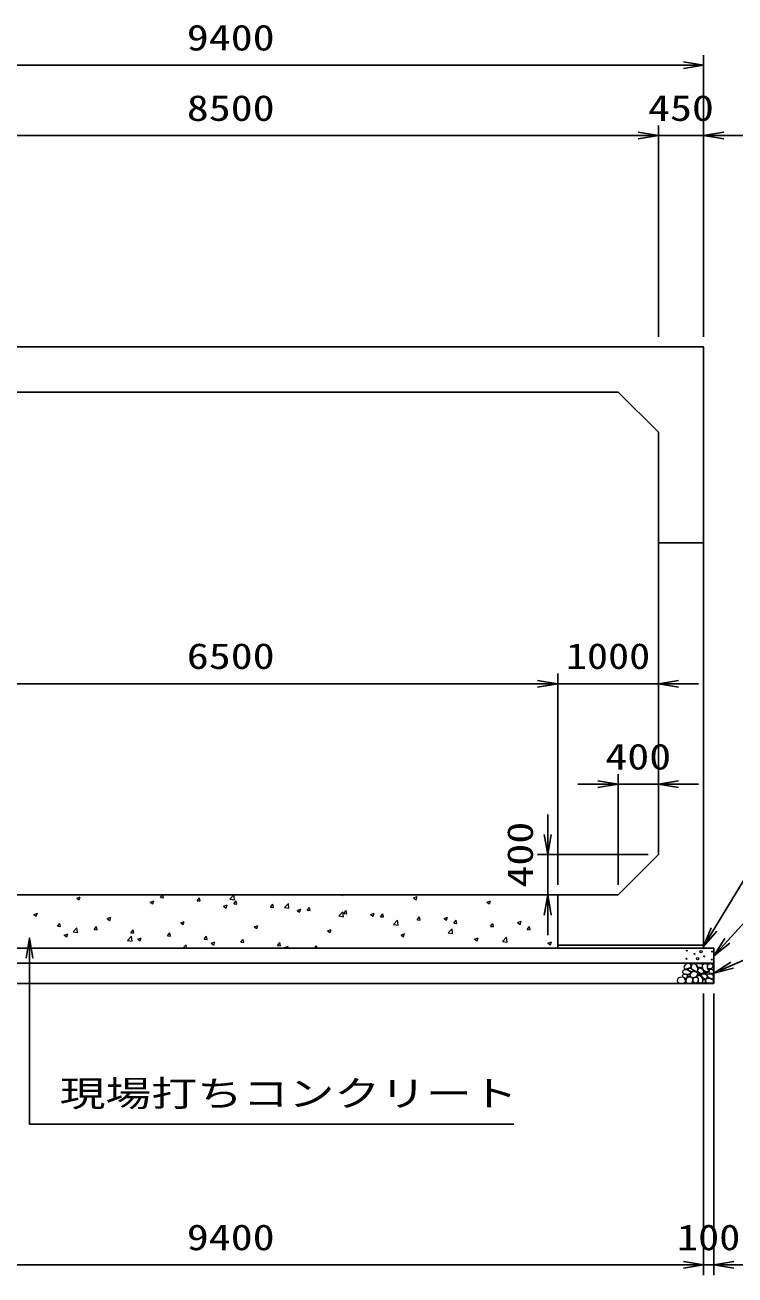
# Model space of a CAD drawing. Units: millimetres at full size. Extents: x 0 to 84100, y 0 to 59400.
# Drawn here: x 14006 to 21061, y 30170 to 42600 of the extents above; entities that cross this region are included whole.
import ezdxf
from ezdxf.enums import TextEntityAlignment as Align

# ---------------------------------------------------------------- set-up
doc = ezdxf.new("R2010")
doc.units = ezdxf.units.MM
for name, color, linetype, lineweight in [('D-DCR-HCHn', 4, 'Continuous', 9), ('D-STR-DIM', 7, 'Continuous', 25), ('D-STR-STRn', 1, 'Continuous', 25), ('D-STR-TXT', 7, 'Continuous', 25)]:
    doc.layers.add(name, color=color, linetype=linetype, lineweight=lineweight)
doc.styles.add('ＭＳ ゴシック', font='')
doc.styles.get('ＭＳ ゴシック').set_extended_font_data('MS Gothic')

# ---------------------------------------------------------------- blocks, each defined once
blk = doc.blocks.new('open_arrow')
at = {"color": 0, "linetype": 'Continuous', "lineweight": -2}
blk.add_lwpolyline([(7.5, 1.25), (0, 0), (7.5, -1.25)], dxfattribs=at)

msp = doc.modelspace()

# ---------------------------------------------------------------- linework, layer by layer
at = {"layer": 'D-DCR-HCHn'}
for p, q in [((15350.766, 33924.118), (15372.484, 33950)), ((15381.421, 33921.34), (15376.134, 33950)), ((16041.619, 33908.345), (16081.186, 33949.583)), ((16086.81, 33901.262), (16081.197, 33949.507)), ((17150.826, 33950), (17161.739, 33942.639)), ((17161.771, 33942.641), (17164.241, 33950)), ((14519.379, 33917.976), (14554.949, 33931.63)), ((14519.453, 33917.892), (14544.722, 33900.848)), ((14544.754, 33900.849), (14555.054, 33931.547)), ((15249.442, 33877.291), (15285.011, 33890.945)), ((15249.514, 33877.207), (15274.783, 33860.163)), ((15274.815, 33860.164), (15285.116, 33890.862)), ((15350.807, 33924.086), (15381.171, 33921.429)), ((15715.136, 33892.24), (15739.626, 33921.427)), ((15715.175, 33892.208), (15745.539, 33889.551)), ((15745.789, 33889.459), (15739.915, 33921.302)), ((15979.505, 33836.606), (16015.074, 33850.26)), ((15979.576, 33836.522), (16004.845, 33819.478)), ((16004.877, 33819.48), (16015.177, 33850.178)), ((16041.677, 33908.239), (16086.857, 33901.232)), ((16079.505, 33860.362), (16103.995, 33889.548)), ((16079.544, 33860.33), (16109.908, 33857.673)), ((16110.156, 33857.578), (16104.283, 33889.421)), ((16443.874, 33828.484), (16468.365, 33857.67)), ((16443.912, 33828.451), (16474.276, 33825.795)), ((16474.524, 33825.698), (16468.65, 33857.541)), ((16583.777, 33824.26), (16623.344, 33865.498)), ((16583.836, 33824.154), (16629.015, 33817.147)), ((16628.968, 33817.178), (16623.355, 33865.422)), ((16808.244, 33796.606), (16832.734, 33825.792)), ((16838.892, 33793.817), (16833.018, 33825.66)), ((17866.463, 33919.081), (17902.033, 33932.735)), ((17866.532, 33918.998), (17891.801, 33901.954)), ((17891.833, 33901.957), (17902.133, 33932.655)), ((18596.526, 33878.396), (18632.095, 33892.05)), ((18596.593, 33878.313), (18621.863, 33861.269)), ((18621.895, 33861.272), (18632.195, 33891.97)), ((14092.546, 33754.131), (14128.116, 33767.784)), ((14092.62, 33754.046), (14117.889, 33737.002)), ((14117.921, 33737.003), (14128.221, 33767.701)), ((14822.609, 33713.445), (14858.179, 33727.099)), ((14822.681, 33713.361), (14847.95, 33696.317)), ((14847.982, 33696.319), (14858.283, 33727.017)), ((15552.672, 33672.76), (15588.241, 33686.414)), ((15578.044, 33655.634), (15588.344, 33686.332)), ((16709.568, 33795.921), (16745.137, 33809.575)), ((16709.637, 33795.837), (16734.906, 33778.793)), ((16734.939, 33778.795), (16745.239, 33809.493)), ((16808.28, 33796.573), (16838.644, 33793.917)), ((17125.935, 33740.176), (17165.503, 33781.413)), ((17125.994, 33740.068), (17171.174, 33733.061)), ((17171.126, 33733.093), (17165.513, 33781.338)), ((17172.613, 33764.728), (17197.103, 33793.914)), ((17172.648, 33764.695), (17203.012, 33762.039)), ((17203.259, 33761.937), (17197.386, 33793.78)), ((17439.63, 33755.236), (17475.2, 33768.889)), ((17439.699, 33755.152), (17464.968, 33738.108)), ((17465, 33738.111), (17475.3, 33768.809)), ((17536.982, 33732.849), (17561.473, 33762.036)), ((17537.016, 33732.817), (17567.38, 33730.161)), ((17567.627, 33730.056), (17561.753, 33761.899)), ((17668.093, 33656.091), (17707.661, 33697.329)), ((17713.284, 33649.008), (17707.672, 33697.253)), ((17901.352, 33700.971), (17925.842, 33730.158)), ((17901.384, 33700.939), (17931.748, 33698.283)), ((17931.995, 33698.176), (17926.121, 33730.018)), ((18169.693, 33714.55), (18205.262, 33728.204)), ((18169.761, 33714.468), (18195.03, 33697.423)), ((18195.062, 33697.426), (18205.362, 33728.124)), ((18265.721, 33669.093), (18290.211, 33698.279)), ((18296.362, 33666.295), (18290.489, 33698.138)), ((18899.756, 33673.865), (18935.325, 33687.519)), ((18925.123, 33656.742), (18935.424, 33687.44)), ((14328.145, 33637.639), (14352.635, 33666.826)), ((14328.188, 33637.607), (14358.552, 33634.95)), ((14358.801, 33634.867), (14352.927, 33666.71)), ((14395.776, 33549.6), (14431.346, 33563.253)), ((14421.149, 33532.473), (14431.45, 33563.171)), ((14482.495, 33581.662), (14522.062, 33622.9)), ((14482.552, 33581.56), (14527.732, 33574.553)), ((14527.685, 33574.58), (14522.072, 33622.825)), ((14692.515, 33605.761), (14717.005, 33634.947)), ((14692.557, 33605.729), (14722.921, 33603.072)), ((14723.168, 33602.987), (14717.295, 33634.83)), ((15056.884, 33573.883), (15081.374, 33603.069)), ((15056.925, 33573.851), (15087.289, 33571.194)), ((15087.536, 33571.106), (15081.662, 33602.949)), ((15421.253, 33542.005), (15445.743, 33571.191)), ((15451.904, 33539.226), (15446.03, 33571.068)), ((15552.743, 33672.677), (15578.012, 33655.632)), ((16282.735, 33632.075), (16318.304, 33645.729)), ((16282.805, 33631.992), (16308.074, 33614.948)), ((16308.106, 33614.95), (16318.406, 33645.648)), ((17012.797, 33591.39), (17048.367, 33605.044)), ((17012.866, 33591.307), (17038.135, 33574.263)), ((17038.167, 33574.265), (17048.467, 33604.963)), ((17668.152, 33655.983), (17713.332, 33648.976)), ((17742.86, 33550.705), (17778.429, 33564.358)), ((17768.229, 33533.581), (17778.529, 33564.279)), ((18210.251, 33572.006), (18249.819, 33613.244)), ((18210.31, 33571.897), (18255.49, 33564.89)), ((18255.442, 33564.924), (18249.83, 33613.169)), ((18265.753, 33669.061), (18296.117, 33666.405)), ((18630.09, 33637.215), (18654.581, 33666.401)), ((18630.121, 33637.183), (18660.485, 33634.526)), ((18660.73, 33634.414), (18654.857, 33666.257)), ((18899.822, 33673.783), (18925.091, 33656.738)), ((18994.46, 33605.337), (19018.95, 33634.523)), ((18994.489, 33605.305), (19024.853, 33602.648)), ((19025.098, 33602.534), (19019.224, 33634.377)), ((14395.848, 33549.516), (14421.118, 33532.472)), ((15024.653, 33497.577), (15064.22, 33538.815)), ((15024.71, 33497.475), (15069.89, 33490.468)), ((15069.843, 33490.496), (15064.23, 33538.74)), ((15125.839, 33508.914), (15161.408, 33522.568)), ((15125.91, 33508.831), (15151.179, 33491.787)), ((15151.211, 33491.788), (15161.511, 33522.486)), ((15421.293, 33541.972), (15451.657, 33539.316)), ((15573.054, 33420), (15606.378, 33454.73)), ((15610.42, 33420), (15606.389, 33454.656)), ((15785.623, 33510.127), (15810.113, 33539.313)), ((15785.661, 33510.094), (15816.025, 33507.438)), ((15816.271, 33507.345), (15810.398, 33539.188)), ((15855.902, 33468.229), (15891.471, 33481.883)), ((15855.972, 33468.146), (15881.241, 33451.102)), ((15881.273, 33451.104), (15891.573, 33481.802)), ((16149.992, 33478.248), (16174.482, 33507.435)), ((16150.029, 33478.216), (16180.393, 33475.56)), ((16180.639, 33475.464), (16174.765, 33507.307)), ((16514.361, 33446.37), (16538.851, 33475.557)), ((16514.397, 33446.338), (16544.761, 33443.682)), ((16545.007, 33443.584), (16539.133, 33475.427)), ((16585.964, 33427.544), (16621.534, 33441.198)), ((16614.549, 33420), (16621.634, 33441.117)), ((16883.352, 33420), (16903.221, 33443.678)), ((16907.844, 33420), (16903.501, 33443.546)), ((17742.928, 33550.622), (17768.197, 33533.578)), ((18472.923, 33510.019), (18508.492, 33523.673)), ((18472.989, 33509.937), (18498.258, 33492.893)), ((18498.29, 33492.896), (18508.591, 33523.594)), ((18752.409, 33487.922), (18791.977, 33529.159)), ((18752.468, 33487.812), (18797.648, 33480.805)), ((18797.6, 33480.839), (18791.988, 33529.084)), ((19202.985, 33469.334), (19238.555, 33482.988)), ((19203.051, 33469.252), (19228.32, 33452.208)), ((19228.352, 33452.212), (19238.652, 33482.91)), ((16586.033, 33427.461), (16597.095, 33420))]:
    msp.add_line(p, q, dxfattribs=at)
for points in [[(20556.628, 33161.832), (20551.312, 33166.874), (20544.524, 33175.68), (20542.855, 33183.275), (20546.856, 33197.685), (20560.912, 33208.67), (20581.093, 33207.89), (20608.302, 33193.001), (20617.914, 33180.757), (20614.848, 33166.784), (20605.222, 33160.04), (20596.401, 33159.145), (20582.637, 33159.524), (20569.192, 33161.002)], [(20617.988, 33229.601), (20624.036, 33235.086), (20625.103, 33240.792), (20621.586, 33253.305), (20611.29, 33267.61), (20588.996, 33266.105), (20567.429, 33255.811), (20552.805, 33235.597), (20554.979, 33222.456), (20561.98, 33215.716), (20573.231, 33213.215), (20589.489, 33217.483), (20610.711, 33224.481)], [(20645.202, 33195.711), (20643.546, 33189.566), (20637.989, 33185.193), (20625.81, 33183.302), (20614.695, 33189.802), (20604.408, 33199.138), (20595.142, 33207.333), (20595.365, 33213.462), (20601.264, 33218.875), (20615.797, 33220.356), (20628.53, 33214.383), (20637.989, 33205.165), (20642.719, 33200.556)], [(20636.797, 33129.532), (20672.171, 33136.129), (20687.218, 33148.266), (20691.97, 33167.263), (20677.287, 33181.629), (20648.677, 33189.69), (20627.03, 33176.761), (20613.039, 33159.347), (20616.998, 33141.67)], [(20676.553, 33186.214), (20689.311, 33190.569), (20690.575, 33218.678), (20677.488, 33247.359), (20660.552, 33263.536), (20628.597, 33257.032), (20625.867, 33221.913), (20636.184, 33209.876), (20664.261, 33194.301)], [(20741.015, 33208.431), (20752.573, 33180.693), (20743.327, 33169.136), (20715.589, 33169.136), (20704.032, 33173.759), (20692.475, 33189.939), (20692.475, 33203.808), (20704.032, 33222.299), (20717.901, 33224.611)], [(20780.31, 33263.906), (20787.244, 33243.102), (20784.933, 33219.988), (20801.113, 33194.562), (20780.31, 33183.005), (20757.195, 33194.562), (20743.327, 33213.053), (20738.704, 33243.102), (20743.327, 33259.283), (20757.195, 33266.217)], [(20798.802, 33261.594), (20819.605, 33266.217), (20838.096, 33256.971), (20840.408, 33236.168), (20835.785, 33219.988), (20812.67, 33213.053), (20796.49, 33213.053), (20789.556, 33224.611), (20789.556, 33250.037)], [(20842.719, 33203.808), (20849.654, 33183.005), (20840.408, 33169.136), (20817.293, 33166.824), (20801.512, 33173.599), (20808.048, 33189.939), (20803.425, 33199.185), (20812.67, 33208.431), (20826.539, 33213.053)], [(20540.028, 33072.493), (20555.163, 33074.274), (20565.134, 33079.787), (20569.165, 33092.722), (20569.055, 33104.963), (20559.828, 33121.678), (20541.758, 33132.822), (20514.269, 33128.403), (20492.547, 33120.334), (20487.357, 33096.125), (20491.97, 33078.257), (20513.116, 33072.877)], [(20572.403, 33120.331), (20582.105, 33125.079), (20589.11, 33133.822), (20589.281, 33145.084), (20585.058, 33155.627), (20569.811, 33157.625), (20554.946, 33158.018), (20540.519, 33152.512), (20538.151, 33143.273), (20550.46, 33132.195), (20565.445, 33123.15)], [(20637.648, 33123.637), (20622.694, 33132.556), (20596.56, 33132.292), (20575.07, 33113.525), (20571.357, 33084.899), (20585.147, 33074.245), (20621.902, 33071.871), (20638.269, 33081.633), (20642.828, 33104.06)], [(20600.029, 33135.265), (20595.817, 33138.446), (20592.314, 33143.505), (20592.19, 33150.431), (20596.586, 33156.067), (20604.231, 33157.977), (20610.644, 33156.179), (20612.296, 33150.442), (20613.104, 33144.835), (20612.119, 33137.456), (20606.025, 33134.127)], [(20685.412, 33077.783), (20666.15, 33073.503), (20649.028, 33082.064), (20646.888, 33101.326), (20649.032, 33124.878), (20672.571, 33132.327), (20687.553, 33128.603), (20693.973, 33112.027), (20693.973, 33088.484)], [(20702.534, 33075.643), (20696.114, 33094.905), (20698.254, 33116.308), (20683.272, 33139.85), (20702.534, 33150.551), (20723.937, 33139.85), (20736.778, 33122.728), (20741.059, 33094.905), (20736.778, 33079.924), (20723.937, 33073.503)], [(20706.815, 33150.551), (20696.114, 33159.112), (20700.394, 33165.533), (20715.376, 33165.533), (20721.796, 33163.393), (20726.077, 33154.832), (20719.656, 33148.411)], [(20738.918, 33127.009), (20728.217, 33152.692), (20736.778, 33163.393), (20762.461, 33163.393), (20773.162, 33159.112), (20783.863, 33144.131), (20783.863, 33131.289), (20773.162, 33114.167), (20760.321, 33112.027)], [(20743.199, 33079.924), (20743.199, 33105.606), (20753.9, 33112.027), (20764.601, 33105.606), (20766.741, 33090.625), (20764.601, 33077.783), (20749.619, 33073.503)], [(20775.687, 33183.005), (20787.244, 33173.759), (20782.621, 33166.824), (20766.441, 33166.824), (20759.507, 33169.136), (20754.884, 33178.382), (20761.818, 33185.316)], [(20790.284, 33073.503), (20775.302, 33079.924), (20771.022, 33101.326), (20779.583, 33116.308), (20794.565, 33120.588), (20813.827, 33118.448), (20835.229, 33109.887), (20845.93, 33097.045), (20845.93, 33082.064), (20839.51, 33073.503), (20813.827, 33075.643)], [(20798.845, 33127.009), (20781.723, 33152.692), (20783.863, 33159.112), (20807.406, 33165.533), (20828.808, 33163.393), (20843.79, 33150.551), (20845.93, 33135.57), (20843.79, 33120.588), (20826.668, 33116.308)]]:
    msp.add_lwpolyline(points, close=True, dxfattribs=at)
msp.add_lwpolyline([(20706.568, 33268.547), (20723.907, 33266.446), (20735.742, 33258.701), (20735.374, 33239.819), (20729.486, 33226.087), (20714.975, 33226.185), (20694.893, 33229.153), (20685.201, 33243.689), (20675.918, 33253.492), (20673.116, 33264.345), (20685.901, 33268.547), (20706.918, 33268.547)], dxfattribs=at)
for centre, radius in [((20581.091, 33314.955), 4.5), ((20582.803, 33395.221), 4.5), ((20658.437, 33362.459), 4.5), ((20690.004, 33314.955), 11.25), ((20724.996, 33386.145), 11.25), ((20756.563, 33338.641), 4.5), ((20833.909, 33386.145), 4.5), ((20832.197, 33305.879), 4.5)]:
    msp.add_circle(centre, radius, dxfattribs=at)
at = {"layer": 'D-STR-DIM'}
for p, q in [((20750, 39500), (20750, 42300)), ((11350, 42200), (20750, 42200)), ((20300, 39500), (20300, 41600)), ((20300, 39500), (20300, 41600)), ((20750, 39500), (20750, 41600)), ((11800, 41500), (20300, 41500)), ((19900, 41500), (21150, 41500)), ((12800, 36050), (19300, 36050)), ((18900, 36050), (20700, 36050)), ((19300, 34050), (19300, 36150)), ((19300, 34050), (19300, 36150)), ((19900, 34050), (19900, 35150)), ((20300, 34450), (20300, 35150)), ((19500, 35050), (20700, 35050)), ((19200, 34750), (19200, 33550)), ((20200, 34350), (19100, 34350)), ((19800, 33950), (19100, 33950)), ((20750, 32970), (20750, 30170)), ((20750, 32970), (20750, 30170)), ((20850, 32970), (20850, 30170)), ((11350, 30270), (20750, 30270)), ((20350, 30270), (21250, 30270))]:
    msp.add_line(p, q, dxfattribs=at)
at = {"layer": 'D-STR-STRn'}
for p, q in [((11350, 39400), (20750, 39400)), ((20750, 39400), (20750, 33450)), ((12200, 38950), (19900, 38950)), ((20300, 38550), (19900, 38950)), ((20300, 38550), (20300, 34350)), ((20300, 37450), (20750, 37450)), ((19900, 33950), (20300, 34350)), ((19900, 33950), (12200, 33950)), ((19300, 33950), (19300, 33420)), ((20750, 33450), (19300, 33450)), ((20750, 33450), (20750, 33420)), ((20850, 33420), (11250, 33420)), ((20850, 33420), (20850, 33070)), ((20850, 33270), (11250, 33270)), ((20850, 33070), (11250, 33070))]:
    msp.add_line(p, q, dxfattribs=at)
at = {"layer": 'D-STR-TXT'}
for points in [[(20750, 33435), (21650, 34920), (21850, 34920), (26917.513, 34920)], [(20850, 33345), (21650, 34220), (21850, 34220), (25553.046, 34220)], [(14050, 33520), (14050, 31670), (14250, 31670), (18862.69, 31670)], [(20850, 33170), (21650, 33520), (21850, 33520), (23179.442, 33520)]]:
    msp.add_lwpolyline(points, dxfattribs=at)

# ---------------------------------------------------------------- block references
at = {"layer": 'D-STR-DIM', "xscale": 26.7, "yscale": 26.7}
for p, rotation in [((20750, 42200), 180), ((20300, 41500), 180), ((20300, 41500), 180), ((19300, 36050), 180), ((19300, 36050), 180), ((19900, 35050), 180), ((19200, 34350), 90), ((19200, 33950), 270), ((20750, 30270), 180), ((20750, 30270), 180)]:
    msp.add_blockref('open_arrow', p, dxfattribs=dict(at, rotation=rotation))
for p in [(20750, 41500), (20300, 36050), (20300, 35050), (20850, 30270)]:
    msp.add_blockref('open_arrow', p, dxfattribs=at)
at = {"layer": 'D-STR-TXT', "xscale": 26.7, "yscale": 26.7}
for p, rotation in [((20750, 33435), 58.8), ((14050, 33520), 270), ((20850, 33345), 47.6), ((20850, 33170), 23.6)]:
    msp.add_blockref('open_arrow', p, dxfattribs=dict(at, rotation=rotation))

# ---------------------------------------------------------------- texts
at = {"layer": 'D-STR-DIM', "style": 'ＭＳ ゴシック'}
for s, width, p in [('9400', 1.25, (16050, 42475)), ('8500', 1.25, (16050, 41775)), ('450', 1.25, (20525, 41775)), ('6500', 1.25, (16050, 36325)), ('1000', 1.2, (19800, 36325)), ('400', 1.25, (20100, 35325)), ('9400', 1.25, (16050, 30545)), ('100', 1.2, (20800, 30545))]:
    msp.add_text(s, height=256.6, dxfattribs=dict(at, width=width)).set_placement(p, align=Align.MIDDLE_CENTER)
at = {"layer": 'D-STR-DIM', "style": 'ＭＳ ゴシック', "width": 1.25}
msp.add_text('400', height=256.6, rotation=90, dxfattribs=at).set_placement((18925, 34350), align=Align.MIDDLE_CENTER)
at = {"layer": 'D-STR-TXT', "style": 'ＭＳ ゴシック', "width": 1.3}
msp.add_text('現場打ちコンクリート', height=256.6, dxfattribs=at).set_placement((14350, 31770), align=Align.BOTTOM_LEFT)

doc.saveas('drawing.dxf')
